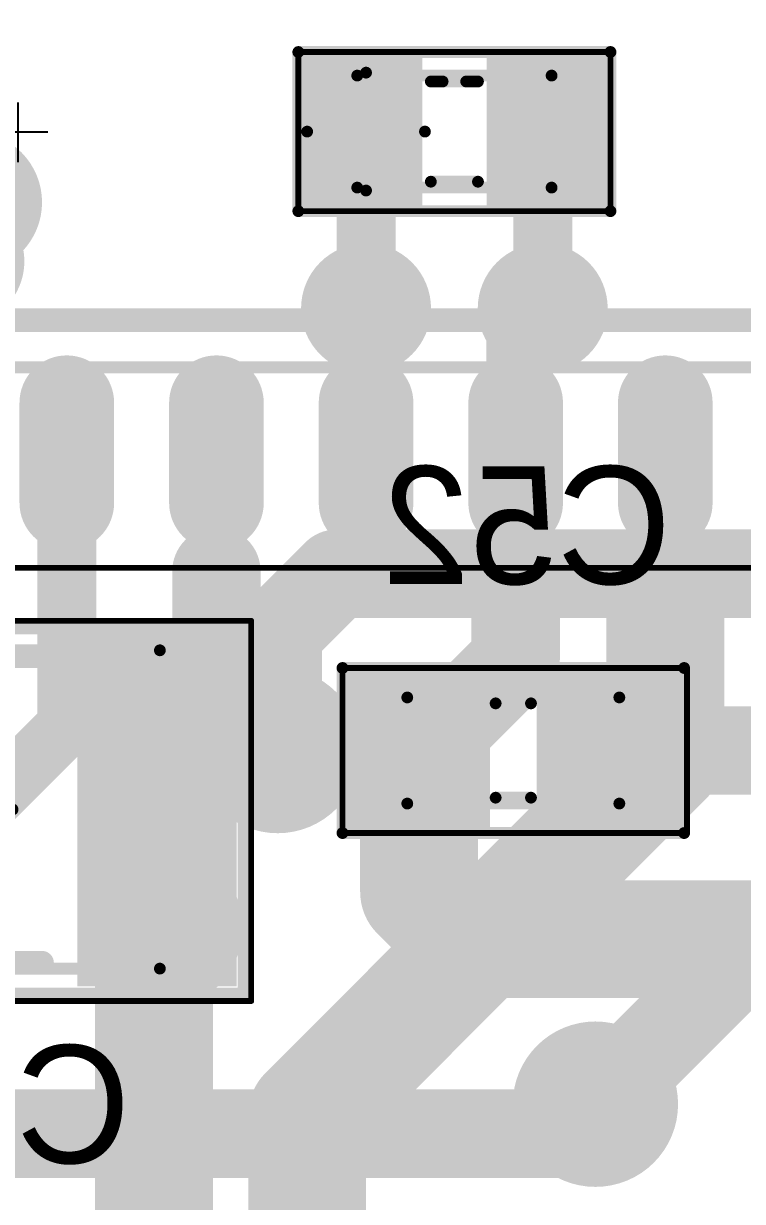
# Model space of a CAD drawing. Header units: millimetres. Extents: x 25 to 183, y 185 to 406.
# Drawn here: x 141.49 to 147.59, y 252.83 to 262.82 of the extents above; entities that cross this region are included whole.
import ezdxf

# ---------------------------------------------------------------- set-up
doc = ezdxf.new("R2010")
doc.units = ezdxf.units.MM
for name, color, linetype in [('BottomLayer', 5, 'Continuous'), ('BottomOverlay', 54, 'Continuous'), ('BottomPaste', 16, 'Continuous'), ('BottomSolder', 6, 'Continuous'), ('Mechanical13', 56, 'Continuous'), ('Mechanical15', 56, 'Continuous'), ('MultiLayer', 9, 'Continuous'), ('TopLayer', 1, 'Continuous'), ('TopOverlay', 2, 'Continuous'), ('TopPaste', 8, 'Continuous'), ('TopSolder', 216, 'Continuous'), ('ViaHoleLayer', 16, 'Continuous')]:
    doc.layers.add(name, color=color, linetype=linetype)

# ---------------------------------------------------------------- blocks, each defined once
blk = doc.blocks.new('SMD_C_0603_B_1899')
at = {"layer": 'BottomLayer'}
for points in [[(-1.29999994, 0.5499989), (-1.29999994, -0.5499989), (-0.30000194, 0.5499989), (-0.30000194, -0.5499989)], [(0.2999994, 0.5499989), (0.2999994, -0.5499989), (1.2999974, 0.5499989), (1.2999974, -0.5499989)]]:
    blk.add_solid(points, dxfattribs=at)
at = {"layer": 'BottomOverlay', "const_width": 0.0999998}
for points in [[(1.44999964, 0.7000011399999999), (-1.44999964, 0.7000011399999999)], [(-1.44999964, 0.7000011399999999), (-1.44999964, -0.7000011399999999)], [(1.44999964, 0.7000011399999999), (1.44999964, -0.7000011399999999)], [(0.1499997, 0.40000174), (-0.1499997, 0.40000174)], [(0.1499997, -0.3999992), (-0.1499997, -0.3999992)], [(1.44999964, -0.7000011399999999), (-1.44999964, -0.7000011399999999)]]:
    blk.add_lwpolyline(points, dxfattribs=at)
at = {"layer": 'BottomOverlay', "const_width": 0.0499999}
for points in [[(-1.47499832, 0.7000011399999999, 1), (-1.42500096, 0.7000011399999999, 1)], [(-1.47499832, 0.7000011399999999, 1), (-1.42500096, 0.7000011399999999, 1)], [(1.42500096, 0.7000011399999999, 1), (1.47499832, 0.7000011399999999, 1)], [(1.42500096, 0.7000011399999999, 1), (1.47499832, 0.7000011399999999, 1)], [(-0.17499838, 0.40000174, 1), (-0.12500102, 0.40000174, 1)], [(0.12500102, 0.40000174, 1), (0.17499838, 0.40000174, 1)], [(-0.17499838, -0.3999992, 1), (-0.12500102, -0.3999992, 1)], [(0.12500102, -0.3999992, 1), (0.17499838, -0.3999992, 1)], [(-1.47499832, -0.7000011399999999, 1), (-1.42500096, -0.7000011399999999, 1)], [(-1.47499832, -0.7000011399999999, 1), (-1.42500096, -0.7000011399999999, 1)], [(1.42500096, -0.7000011399999999, 1), (1.47499832, -0.7000011399999999, 1)], [(1.42500096, -0.7000011399999999, 1), (1.47499832, -0.7000011399999999, 1)]]:
    blk.add_lwpolyline(points, format="xyb", close=True, dxfattribs=at)
at = {"layer": 'BottomPaste'}
for points in [[(-1.29999994, 0.5499989), (-1.29999994, -0.5499989), (-0.30000194, 0.5499989), (-0.30000194, -0.5499989)], [(0.2999994, 0.5499989), (0.2999994, -0.5499989), (1.2999974, 0.5499989), (1.2999974, -0.5499989)]]:
    blk.add_solid(points, dxfattribs=at)
at = {"layer": 'BottomSolder'}
for points in [[(-1.40159994, 0.6515989), (-1.40159994, -0.6515989), (-0.19840194, 0.6515989), (-0.19840194, -0.6515989)], [(0.1983994, 0.6515989), (0.1983994, -0.6515989), (1.4015974, 0.6515989), (1.4015974, -0.6515989)]]:
    blk.add_solid(points, dxfattribs=at)
at = {"layer": 'Mechanical13', "const_width": 0.0999998}
for points in [[(0.8999982, 0.45000164), (-0.90000074, 0.45000164)], [(-0.90000074, 0.45000164), (-0.90000074, -0.4499991)], [(0.8999982, 0.45000164), (0.8999982, -0.4499991)], [(0.8999982, -0.4499991), (-0.90000074, -0.4499991)]]:
    blk.add_lwpolyline(points, dxfattribs=at)
at = {"layer": 'Mechanical13', "const_width": 0.0499999}
for points in [[(-0.9249994199999999, 0.45000164, 1), (-0.8750020599999999, 0.45000164, 1)], [(-0.9249994199999999, 0.45000164, 1), (-0.8750020599999999, 0.45000164, 1)], [(0.8749995199999999, 0.45000164, 1), (0.9249968799999999, 0.45000164, 1)], [(0.8749995199999999, 0.45000164, 1), (0.9249968799999999, 0.45000164, 1)], [(-0.9249994199999999, -0.4499991, 1), (-0.8750020599999999, -0.4499991, 1)], [(-0.9249994199999999, -0.4499991, 1), (-0.8750020599999999, -0.4499991, 1)], [(0.8749995199999999, -0.4499991, 1), (0.9249968799999999, -0.4499991, 1)], [(0.8749995199999999, -0.4499991, 1), (0.9249968799999999, -0.4499991, 1)]]:
    blk.add_lwpolyline(points, format="xyb", close=True, dxfattribs=at)
at = {"layer": 'Mechanical15', "const_width": 0.0499999}
for points in [[(1.44999964, 0.7000011399999999), (-1.47500086, 0.7000011399999999)], [(-1.47500086, 0.7000011399999999), (-1.47500086, -0.7000011399999999)], [(1.44999964, 0.7000011399999999), (1.44999964, -0.7000011399999999)], [(1.44999964, -0.7000011399999999), (-1.47500086, -0.7000011399999999)]]:
    blk.add_lwpolyline(points, dxfattribs=at)
at = {"layer": 'Mechanical15', "const_width": 0.02499868}
for points in [[(-1.4875002, 0.7000011399999999, 1), (-1.46250152, 0.7000011399999999, 1)], [(-1.4875002, 0.7000011399999999, 1), (-1.46250152, 0.7000011399999999, 1)], [(1.4375003, 0.7000011399999999, 1), (1.46249898, 0.7000011399999999, 1)], [(1.4375003, 0.7000011399999999, 1), (1.46249898, 0.7000011399999999, 1)], [(-1.4875002, -0.7000011399999999, 1), (-1.46250152, -0.7000011399999999, 1)], [(-1.4875002, -0.7000011399999999, 1), (-1.46250152, -0.7000011399999999, 1)], [(1.4375003, -0.7000011399999999, 1), (1.46249898, -0.7000011399999999, 1)], [(1.4375003, -0.7000011399999999, 1), (1.46249898, -0.7000011399999999, 1)]]:
    blk.add_lwpolyline(points, format="xyb", close=True, dxfattribs=at)
blk = doc.blocks.new('SMD_C_1210_B_1906')
at = {"layer": 'BottomLayer'}
for points in [[(-2.30000048, 1.39999974), (-2.30000048, -1.39999974), (-1.15000024, 1.39999974), (-1.15000024, -1.39999974)], [(1.15000024, 1.39999974), (1.15000024, -1.39999974), (2.30000048, 1.39999974), (2.30000048, -1.39999974)]]:
    blk.add_solid(points, dxfattribs=at)
at = {"layer": 'BottomOverlay'}
for points, const_width in [([(-2.47499886, -1.57499812), (-2.47499886, 1.54999944)], 0.127), ([(-2.47499886, 1.54999944), (2.47499886, 1.54999944)], 0.127), ([(2.47499886, -1.57499812), (2.47499886, 1.54999944)], 0.127), ([(-0.75000104, 1.29999994), (0.7499985, 1.29999994)], 0.1999996), ([(-0.75000104, -1.29999994), (0.7499985, -1.29999994)], 0.1999996), ([(-2.47499886, -1.57499812), (2.47499886, -1.57499812)], 0.127)]:
    blk.add_lwpolyline(points, dxfattribs=dict(at, const_width=const_width))
for points, const_width in [([(-2.50674886, 1.54999944, 1), (-2.44324886, 1.54999944, 1)], 0.0635), ([(-2.50674886, 1.54999944, 1), (-2.44324886, 1.54999944, 1)], 0.0635), ([(2.44324886, 1.54999944, 1), (2.50674886, 1.54999944, 1)], 0.0635), ([(2.44324886, 1.54999944, 1), (2.50674886, 1.54999944, 1)], 0.0635), ([(-0.80000094, 1.29999994, 1), (-0.7000011399999999, 1.29999994, 1)], 0.0999998), ([(0.6999985999999999, 1.29999994, 1), (0.7999984, 1.29999994, 1)], 0.0999998), ([(-0.80000094, -1.29999994, 1), (-0.7000011399999999, -1.29999994, 1)], 0.0999998), ([(0.6999985999999999, -1.29999994, 1), (0.7999984, -1.29999994, 1)], 0.0999998), ([(-2.50674886, -1.57499812, 1), (-2.44324886, -1.57499812, 1)], 0.0635), ([(-2.50674886, -1.57499812, 1), (-2.44324886, -1.57499812, 1)], 0.0635), ([(2.44324886, -1.57499812, 1), (2.50674886, -1.57499812, 1)], 0.0635), ([(2.44324886, -1.57499812, 1), (2.50674886, -1.57499812, 1)], 0.0635)]:
    blk.add_lwpolyline(points, format="xyb", close=True, dxfattribs=dict(at, const_width=const_width))
at = {"layer": 'BottomPaste'}
for points in [[(-2.30000048, 1.39999974), (-2.30000048, -1.39999974), (-1.15000024, 1.39999974), (-1.15000024, -1.39999974)], [(1.15000024, 1.39999974), (1.15000024, -1.39999974), (2.30000048, 1.39999974), (2.30000048, -1.39999974)]]:
    blk.add_solid(points, dxfattribs=at)
at = {"layer": 'BottomSolder'}
for points in [[(-2.40160048, 1.50159974), (-2.40160048, -1.50159974), (-1.04840024, 1.50159974), (-1.04840024, -1.50159974)], [(1.04840024, 1.50159974), (1.04840024, -1.50159974), (2.40160048, 1.50159974), (2.40160048, -1.50159974)]]:
    blk.add_solid(points, dxfattribs=at)
at = {"layer": 'Mechanical13', "const_width": 0.0999998}
for points in [[(-1.75000158, -1.34999984), (-1.75000158, 1.34999984)], [(-1.75000158, 1.34999984), (1.74999904, 1.34999984)], [(1.74999904, -1.34999984), (1.74999904, 1.34999984)], [(-1.75000158, -1.34999984), (1.74999904, -1.34999984)]]:
    blk.add_lwpolyline(points, dxfattribs=at)
at = {"layer": 'Mechanical13', "const_width": 0.0499999}
for points in [[(-1.77500026, 1.34999984, 1), (-1.7250029, 1.34999984, 1)], [(-1.77500026, 1.34999984, 1), (-1.7250029, 1.34999984, 1)], [(1.72500036, 1.34999984, 1), (1.77499772, 1.34999984, 1)], [(1.72500036, 1.34999984, 1), (1.77499772, 1.34999984, 1)], [(-1.77500026, -1.34999984, 1), (-1.7250029, -1.34999984, 1)], [(-1.77500026, -1.34999984, 1), (-1.7250029, -1.34999984, 1)], [(1.72500036, -1.34999984, 1), (1.77499772, -1.34999984, 1)], [(1.72500036, -1.34999984, 1), (1.77499772, -1.34999984, 1)]]:
    blk.add_lwpolyline(points, format="xyb", close=True, dxfattribs=at)
at = {"layer": 'Mechanical15'}
for points, const_width in [([(-2.52499876, -1.62500056), (-2.52499876, 1.59999934)], 0.0499999), ([(-2.52499876, 1.59999934), (2.52499876, 1.59999934)], 0.0499999), ([(2.52499876, -1.62500056), (2.52499876, 1.59999934)], 0.0499999), ([(0, -0.499999), (0, 0.499999)], 0.0999998), ([(-0.50000154, 0), (0.499999, 0)], 0.0999998), ([(-2.52499876, -1.62500056), (2.52499876, -1.62500056)], 0.0499999)]:
    blk.add_lwpolyline(points, dxfattribs=dict(at, const_width=const_width))
for points, const_width in [([(-2.5374981, 1.59999934, 1), (-2.51249942, 1.59999934, 1)], 0.02499868), ([(-2.5374981, 1.59999934, 1), (-2.51249942, 1.59999934, 1)], 0.02499868), ([(2.51249942, 1.59999934, 1), (2.5374981, 1.59999934, 1)], 0.02499868), ([(2.51249942, 1.59999934, 1), (2.5374981, 1.59999934, 1)], 0.02499868), ([(-0.02499868, 0.499999, 1), (0.02499868, 0.499999, 1)], 0.0499999), ([(-0.52500022, 0, 1), (-0.47500286, 0, 1)], 0.0499999), ([(0.47500032, 0, 1), (0.52499768, 0, 1)], 0.0499999), ([(-0.02499868, -0.499999, 1), (0.02499868, -0.499999, 1)], 0.0499999), ([(-2.5374981, -1.62500056, 1), (-2.51249942, -1.62500056, 1)], 0.02499868), ([(-2.5374981, -1.62500056, 1), (-2.51249942, -1.62500056, 1)], 0.02499868), ([(2.51249942, -1.62500056, 1), (2.5374981, -1.62500056, 1)], 0.02499868), ([(2.51249942, -1.62500056, 1), (2.5374981, -1.62500056, 1)], 0.02499868)]:
    blk.add_lwpolyline(points, format="xyb", close=True, dxfattribs=dict(at, const_width=const_width))
blk = doc.blocks.new('SOIC_14_127P600X175__1912')
at = {"layer": 'Mechanical13', "const_width": 0.0999998}
for points in [[(-2.00000108, 4.34999892), (1.99999854, 4.34999892)], [(-2.00000108, 4.34999892), (-2.00000108, -4.34999892)], [(1.99999854, 4.34999892), (1.99999854, -4.34999892)], [(-2.00000108, -4.34999892), (1.99999854, -4.34999892)]]:
    blk.add_lwpolyline(points, dxfattribs=at)
at = {"layer": 'Mechanical13'}
for points, const_width in [([(-2.02499976, 4.34999892, 1), (-1.9750024, 4.34999892, 1)], 0.0499999), ([(-2.02499976, 4.34999892, 1), (-1.9750024, 4.34999892, 1)], 0.0499999), ([(1.97499986, 4.34999892, 1), (2.02499722, 4.34999892, 1)], 0.0499999), ([(1.97499986, 4.34999892, 1), (2.02499722, 4.34999892, 1)], 0.0499999), ([(-0.6000013399999999, 3.45000072, 1), (-1.59999934, 3.45000072, 1)], 0.0999998), ([(-1.62499802, 3.45000072, 1), (-1.57500066, 3.45000072, 1)], 0.0499999), ([(-0.62500002, 3.45000072, 1), (-0.57500266, 3.45000072, 1)], 0.0499999), ([(-2.02499976, -4.34999892, 1), (-1.9750024, -4.34999892, 1)], 0.0499999), ([(-2.02499976, -4.34999892, 1), (-1.9750024, -4.34999892, 1)], 0.0499999), ([(1.97499986, -4.34999892, 1), (2.02499722, -4.34999892, 1)], 0.0499999), ([(1.97499986, -4.34999892, 1), (2.02499722, -4.34999892, 1)], 0.0499999)]:
    blk.add_lwpolyline(points, format="xyb", close=True, dxfattribs=dict(at, const_width=const_width))
at = {"layer": 'Mechanical15'}
for points, const_width in [([(-3.70000022, 4.65000086), (3.70000022, 4.65000086)], 0.0499999), ([(-3.70000022, 4.65000086), (-3.70000022, -4.65000086)], 0.0499999), ([(3.70000022, 4.65000086), (3.70000022, -4.65000086)], 0.0499999), ([(0, 0.499999), (0, -0.499999)], 0.0999998), ([(-0.50000154, 0), (0.499999, 0)], 0.0999998), ([(-3.70000022, -4.65000086), (3.70000022, -4.65000086)], 0.0499999)]:
    blk.add_lwpolyline(points, dxfattribs=dict(at, const_width=const_width))
for points, const_width in [([(-3.71249956, 4.65000086, 1), (-3.68750088, 4.65000086, 1)], 0.02499868), ([(-3.71249956, 4.65000086, 1), (-3.68750088, 4.65000086, 1)], 0.02499868), ([(3.68750088, 4.65000086, 1), (3.71249956, 4.65000086, 1)], 0.02499868), ([(3.68750088, 4.65000086, 1), (3.71249956, 4.65000086, 1)], 0.02499868), ([(-0.02499868, 0.499999, 1), (0.02499868, 0.499999, 1)], 0.0499999), ([(-0.52500022, 0, 1), (-0.47500286, 0, 1)], 0.0499999), ([(0.47500032, 0, 1), (0.52499768, 0, 1)], 0.0499999), ([(-0.02499868, -0.499999, 1), (0.02499868, -0.499999, 1)], 0.0499999), ([(-3.71249956, -4.65000086, 1), (-3.68750088, -4.65000086, 1)], 0.02499868), ([(-3.71249956, -4.65000086, 1), (-3.68750088, -4.65000086, 1)], 0.02499868), ([(3.68750088, -4.65000086, 1), (3.71249956, -4.65000086, 1)], 0.02499868), ([(3.68750088, -4.65000086, 1), (3.71249956, -4.65000086, 1)], 0.02499868)]:
    blk.add_lwpolyline(points, format="xyb", close=True, dxfattribs=dict(at, const_width=const_width))
at = {"layer": 'TopLayer', "const_width": 0.5999987999999999}
for points in [[(2.29999794, 3.81), (3.14999878, 3.81)], [(-3.15000132, 2.54), (-2.30000048, 2.54)], [(2.29999794, 2.54), (3.14999878, 2.54)], [(-3.15000132, 1.27), (-2.30000048, 1.27)], [(2.29999794, 1.27), (3.14999878, 1.27)], [(-3.15000132, 0), (-2.30000048, 0)], [(2.29999794, 0), (3.14999878, 0)], [(-3.15000132, -1.27), (-2.30000048, -1.27)], [(2.29999794, -1.27), (3.14999878, -1.27)], [(-3.15000132, -2.54), (-2.30000048, -2.54)], [(2.29999794, -2.54), (3.14999878, -2.54)], [(-3.15000132, -3.81), (-2.30000048, -3.81)], [(2.29999794, -3.81), (3.14999878, -3.81)]]:
    blk.add_lwpolyline(points, dxfattribs=at)
at = {"layer": 'TopLayer', "const_width": 0.2999994}
for points in [[(2.14999824, 3.81, 1), (2.44999764, 3.81, 1)], [(2.99999908, 3.81, 1), (3.29999848, 3.81, 1)], [(-3.30000102, 2.54, 1), (-3.00000162, 2.54, 1)], [(-2.45000018, 2.54, 1), (-2.15000078, 2.54, 1)], [(2.14999824, 2.54, 1), (2.44999764, 2.54, 1)], [(2.99999908, 2.54, 1), (3.29999848, 2.54, 1)], [(-3.30000102, 1.27, 1), (-3.00000162, 1.27, 1)], [(-2.45000018, 1.27, 1), (-2.15000078, 1.27, 1)], [(2.14999824, 1.27, 1), (2.44999764, 1.27, 1)], [(2.99999908, 1.27, 1), (3.29999848, 1.27, 1)], [(-3.30000102, 0, 1), (-3.00000162, 0, 1)], [(-2.45000018, 0, 1), (-2.15000078, 0, 1)], [(2.14999824, 0, 1), (2.44999764, 0, 1)], [(2.99999908, 0, 1), (3.29999848, 0, 1)], [(-3.30000102, -1.27, 1), (-3.00000162, -1.27, 1)], [(-2.45000018, -1.27, 1), (-2.15000078, -1.27, 1)], [(2.14999824, -1.27, 1), (2.44999764, -1.27, 1)], [(2.99999908, -1.27, 1), (3.29999848, -1.27, 1)], [(-3.30000102, -2.54, 1), (-3.00000162, -2.54, 1)], [(-2.45000018, -2.54, 1), (-2.15000078, -2.54, 1)], [(2.14999824, -2.54, 1), (2.44999764, -2.54, 1)], [(2.99999908, -2.54, 1), (3.29999848, -2.54, 1)], [(-3.30000102, -3.81, 1), (-3.00000162, -3.81, 1)], [(-2.45000018, -3.81, 1), (-2.15000078, -3.81, 1)], [(2.14999824, -3.81, 1), (2.44999764, -3.81, 1)], [(2.99999908, -3.81, 1), (3.29999848, -3.81, 1)]]:
    blk.add_lwpolyline(points, format="xyb", close=True, dxfattribs=at)
at = {"layer": 'TopLayer'}
blk.add_solid([(-2.00000108, 3.5100006), (-2.00000108, 4.1099994), (-3.45000072, 3.5100006), (-3.45000072, 4.1099994)], dxfattribs=at)
at = {"layer": 'TopOverlay'}
for points, const_width in [([(-2.59999988, 4.660000839999999, 1), (-2.85000192, 4.660000839999999, 1)], 0.2499995), ([(-2.91250116, 4.660000839999999, 1), (-2.78750268, 4.660000839999999, 1)], 0.12499848), ([(-2.66249912, 4.660000839999999, 1), (-2.53750064, 4.660000839999999, 1)], 0.12499848), ([(-1.65000178, 4.34999892, 1), (-1.55000198, 4.34999892, 1)], 0.0999998), ([(-1.65000178, 4.34999892, 1), (-1.55000198, 4.34999892, 1)], 0.0999998), ([(1.54999944, 4.34999892, 1), (1.64999924, 4.34999892, 1)], 0.0999998), ([(1.54999944, 4.34999892, 1), (1.64999924, 4.34999892, 1)], 0.0999998), ([(-0.30000194, 3.35000092, 1), (-0.90000074, 3.35000092, 1)], 0.5999987999999999), ([(-1.05000044, 3.35000092, 1), (-0.75000104, 3.35000092, 1)], 0.2999994), ([(-0.45000164, 3.35000092, 1), (-0.15000224, 3.35000092, 1)], 0.2999994), ([(-1.65000178, -4.34999892, 1), (-1.55000198, -4.34999892, 1)], 0.0999998), ([(-1.65000178, -4.34999892, 1), (-1.55000198, -4.34999892, 1)], 0.0999998), ([(1.54999944, -4.34999892, 1), (1.64999924, -4.34999892, 1)], 0.0999998), ([(1.54999944, -4.34999892, 1), (1.64999924, -4.34999892, 1)], 0.0999998)]:
    blk.add_lwpolyline(points, format="xyb", close=True, dxfattribs=dict(at, const_width=const_width))
at = {"layer": 'TopOverlay', "const_width": 0.1999996}
for points in [[(-1.60000188, 4.34999892), (1.59999934, 4.34999892)], [(-1.60000188, 4.34999892), (-1.60000188, -4.34999892)], [(1.59999934, 4.34999892), (1.59999934, -4.34999892)], [(-1.60000188, -4.34999892), (1.59999934, -4.34999892)]]:
    blk.add_lwpolyline(points, dxfattribs=at)
at = {"layer": 'TopPaste', "const_width": 0.5999987999999999}
for points in [[(2.29999794, 3.81), (3.14999878, 3.81)], [(-3.15000132, 2.54), (-2.30000048, 2.54)], [(2.29999794, 2.54), (3.14999878, 2.54)], [(-3.15000132, 1.27), (-2.30000048, 1.27)], [(2.29999794, 1.27), (3.14999878, 1.27)], [(-3.15000132, 0), (-2.30000048, 0)], [(2.29999794, 0), (3.14999878, 0)], [(-3.15000132, -1.27), (-2.30000048, -1.27)], [(2.29999794, -1.27), (3.14999878, -1.27)], [(-3.15000132, -2.54), (-2.30000048, -2.54)], [(2.29999794, -2.54), (3.14999878, -2.54)], [(-3.15000132, -3.81), (-2.30000048, -3.81)], [(2.29999794, -3.81), (3.14999878, -3.81)]]:
    blk.add_lwpolyline(points, dxfattribs=at)
at = {"layer": 'TopPaste', "const_width": 0.2999994}
for points in [[(2.14999824, 3.81, 1), (2.44999764, 3.81, 1)], [(2.99999908, 3.81, 1), (3.29999848, 3.81, 1)], [(-3.30000102, 2.54, 1), (-3.00000162, 2.54, 1)], [(-2.45000018, 2.54, 1), (-2.15000078, 2.54, 1)], [(2.14999824, 2.54, 1), (2.44999764, 2.54, 1)], [(2.99999908, 2.54, 1), (3.29999848, 2.54, 1)], [(-3.30000102, 1.27, 1), (-3.00000162, 1.27, 1)], [(-2.45000018, 1.27, 1), (-2.15000078, 1.27, 1)], [(2.14999824, 1.27, 1), (2.44999764, 1.27, 1)], [(2.99999908, 1.27, 1), (3.29999848, 1.27, 1)], [(-3.30000102, 0, 1), (-3.00000162, 0, 1)], [(-2.45000018, 0, 1), (-2.15000078, 0, 1)], [(2.14999824, 0, 1), (2.44999764, 0, 1)], [(2.99999908, 0, 1), (3.29999848, 0, 1)], [(-3.30000102, -1.27, 1), (-3.00000162, -1.27, 1)], [(-2.45000018, -1.27, 1), (-2.15000078, -1.27, 1)], [(2.14999824, -1.27, 1), (2.44999764, -1.27, 1)], [(2.99999908, -1.27, 1), (3.29999848, -1.27, 1)], [(-3.30000102, -2.54, 1), (-3.00000162, -2.54, 1)], [(-2.45000018, -2.54, 1), (-2.15000078, -2.54, 1)], [(2.14999824, -2.54, 1), (2.44999764, -2.54, 1)], [(2.99999908, -2.54, 1), (3.29999848, -2.54, 1)], [(-3.30000102, -3.81, 1), (-3.00000162, -3.81, 1)], [(-2.45000018, -3.81, 1), (-2.15000078, -3.81, 1)], [(2.14999824, -3.81, 1), (2.44999764, -3.81, 1)], [(2.99999908, -3.81, 1), (3.29999848, -3.81, 1)]]:
    blk.add_lwpolyline(points, format="xyb", close=True, dxfattribs=at)
at = {"layer": 'TopPaste'}
blk.add_solid([(-2.00000108, 3.5100006), (-2.00000108, 4.1099994), (-3.45000072, 3.5100006), (-3.45000072, 4.1099994)], dxfattribs=at)
at = {"layer": 'TopSolder', "const_width": 0.8031988}
for points in [[(2.29999794, 3.81), (3.14999878, 3.81)], [(-3.15000132, 2.54), (-2.30000048, 2.54)], [(2.29999794, 2.54), (3.14999878, 2.54)], [(-3.15000132, 1.27), (-2.30000048, 1.27)], [(2.29999794, 1.27), (3.14999878, 1.27)], [(-3.15000132, 0), (-2.30000048, 0)], [(2.29999794, 0), (3.14999878, 0)], [(-3.15000132, -1.27), (-2.30000048, -1.27)], [(2.29999794, -1.27), (3.14999878, -1.27)], [(-3.15000132, -2.54), (-2.30000048, -2.54)], [(2.29999794, -2.54), (3.14999878, -2.54)], [(-3.15000132, -3.81), (-2.30000048, -3.81)], [(2.29999794, -3.81), (3.14999878, -3.81)]]:
    blk.add_lwpolyline(points, dxfattribs=at)
at = {"layer": 'TopSolder', "const_width": 0.4015994}
for points in [[(2.09919824, 3.81, 1), (2.50079764, 3.81, 1)], [(2.94919908, 3.81, 1), (3.35079848, 3.81, 1)], [(-3.35080102, 2.54, 1), (-2.94920162, 2.54, 1)], [(-2.50080018, 2.54, 1), (-2.09920078, 2.54, 1)], [(2.09919824, 2.54, 1), (2.50079764, 2.54, 1)], [(2.94919908, 2.54, 1), (3.35079848, 2.54, 1)], [(-3.35080102, 1.27, 1), (-2.94920162, 1.27, 1)], [(-2.50080018, 1.27, 1), (-2.09920078, 1.27, 1)], [(2.09919824, 1.27, 1), (2.50079764, 1.27, 1)], [(2.94919908, 1.27, 1), (3.35079848, 1.27, 1)], [(-3.35080102, 0, 1), (-2.94920162, 0, 1)], [(-2.50080018, 0, 1), (-2.09920078, 0, 1)], [(2.09919824, 0, 1), (2.50079764, 0, 1)], [(2.94919908, 0, 1), (3.35079848, 0, 1)], [(-3.35080102, -1.27, 1), (-2.94920162, -1.27, 1)], [(-2.50080018, -1.27, 1), (-2.09920078, -1.27, 1)], [(2.09919824, -1.27, 1), (2.50079764, -1.27, 1)], [(2.94919908, -1.27, 1), (3.35079848, -1.27, 1)], [(-3.35080102, -2.54, 1), (-2.94920162, -2.54, 1)], [(-2.50080018, -2.54, 1), (-2.09920078, -2.54, 1)], [(2.09919824, -2.54, 1), (2.50079764, -2.54, 1)], [(2.94919908, -2.54, 1), (3.35079848, -2.54, 1)], [(-3.35080102, -3.81, 1), (-2.94920162, -3.81, 1)], [(-2.50080018, -3.81, 1), (-2.09920078, -3.81, 1)], [(2.09919824, -3.81, 1), (2.50079764, -3.81, 1)], [(2.94919908, -3.81, 1), (3.35079848, -3.81, 1)]]:
    blk.add_lwpolyline(points, format="xyb", close=True, dxfattribs=at)
at = {"layer": 'TopSolder'}
blk.add_solid([(-1.89840108, 3.4084006), (-1.89840108, 4.2115994), (-3.55160072, 3.4084006), (-3.55160072, 4.2115994)], dxfattribs=at)
blk = doc.blocks.new('SMD_R_0603_B_1931')
at = {"layer": 'BottomLayer'}
for points in [[(-1.17499892, 0.52500022), (-1.17499892, -0.52500022), (-0.37500052, 0.52500022), (-0.37500052, -0.52500022)], [(0.37500052, 0.52500022), (0.37500052, -0.52500022), (1.17499892, 0.52500022), (1.17499892, -0.52500022)]]:
    blk.add_solid(points, dxfattribs=at)
at = {"layer": 'BottomOverlay', "const_width": 0.0999998}
for points in [[(-1.32500116, 0.67499992), (-1.32500116, -0.67499992)], [(1.32500116, 0.67499992), (-1.32500116, 0.67499992)], [(1.32500116, 0.67499992), (1.32500116, -0.67499992)], [(0.1999996, 0.42500042), (-0.1999996, 0.42500042)], [(-0.0999998, -0.42500042), (-0.1999996, -0.42500042)], [(0.0999998, -0.42500042), (-0.0999998, -0.42500042)], [(0.1999996, -0.42500042), (0.0999998, -0.42500042)], [(1.32500116, -0.67499992), (-1.32500116, -0.67499992)]]:
    blk.add_lwpolyline(points, dxfattribs=at)
at = {"layer": 'BottomOverlay', "const_width": 0.0499999}
for points in [[(-1.34999984, 0.67499992, 1), (-1.30000248, 0.67499992, 1)], [(-1.34999984, 0.67499992, 1), (-1.30000248, 0.67499992, 1)], [(1.30000248, 0.67499992, 1), (1.34999984, 0.67499992, 1)], [(1.30000248, 0.67499992, 1), (1.34999984, 0.67499992, 1)], [(-0.22499828, 0.42500042, 1), (-0.17500092, 0.42500042, 1)], [(0.17500092, 0.42500042, 1), (0.22499828, 0.42500042, 1)], [(-0.22499828, -0.42500042, 1), (-0.17500092, -0.42500042, 1)], [(-0.12499848, -0.42500042, 1), (-0.07500111999999999, -0.42500042, 1)], [(-0.12499848, -0.42500042, 1), (-0.07500111999999999, -0.42500042, 1)], [(0.07500111999999999, -0.42500042, 1), (0.12499848, -0.42500042, 1)], [(0.07500111999999999, -0.42500042, 1), (0.12499848, -0.42500042, 1)], [(0.17500092, -0.42500042, 1), (0.22499828, -0.42500042, 1)], [(-1.34999984, -0.67499992, 1), (-1.30000248, -0.67499992, 1)], [(-1.34999984, -0.67499992, 1), (-1.30000248, -0.67499992, 1)], [(1.30000248, -0.67499992, 1), (1.34999984, -0.67499992, 1)], [(1.30000248, -0.67499992, 1), (1.34999984, -0.67499992, 1)]]:
    blk.add_lwpolyline(points, format="xyb", close=True, dxfattribs=at)
at = {"layer": 'BottomPaste'}
for points in [[(-1.17499892, 0.52500022), (-1.17499892, -0.52500022), (-0.37500052, 0.52500022), (-0.37500052, -0.52500022)], [(0.37500052, 0.52500022), (0.37500052, -0.52500022), (1.17499892, 0.52500022), (1.17499892, -0.52500022)]]:
    blk.add_solid(points, dxfattribs=at)
at = {"layer": 'BottomSolder'}
for points in [[(-1.27659892, 0.6266002199999999), (-1.27659892, -0.6266002199999999), (-0.27340052, 0.6266002199999999), (-0.27340052, -0.6266002199999999)], [(0.27340052, 0.6266002199999999), (0.27340052, -0.6266002199999999), (1.27659892, 0.6266002199999999), (1.27659892, -0.6266002199999999)]]:
    blk.add_solid(points, dxfattribs=at)
at = {"layer": 'Mechanical13', "const_width": 0.0999998}
for points in [[(0.8249996199999999, 0.47500032), (-0.8249996199999999, 0.47500032)], [(-0.8249996199999999, 0.47500032), (-0.8249996199999999, -0.47500032)], [(0.8249996199999999, 0.47500032), (0.8249996199999999, -0.47500032)], [(0.8249996199999999, -0.47500032), (-0.8249996199999999, -0.47500032)]]:
    blk.add_lwpolyline(points, dxfattribs=at)
at = {"layer": 'Mechanical13', "const_width": 0.0499999}
for points in [[(-0.8499983, 0.47500032, 1), (-0.80000094, 0.47500032, 1)], [(-0.8499983, 0.47500032, 1), (-0.80000094, 0.47500032, 1)], [(0.80000094, 0.47500032, 1), (0.8499983, 0.47500032, 1)], [(0.80000094, 0.47500032, 1), (0.8499983, 0.47500032, 1)], [(-0.8499983, -0.47500032, 1), (-0.80000094, -0.47500032, 1)], [(-0.8499983, -0.47500032, 1), (-0.80000094, -0.47500032, 1)], [(0.80000094, -0.47500032, 1), (0.8499983, -0.47500032, 1)], [(0.80000094, -0.47500032, 1), (0.8499983, -0.47500032, 1)]]:
    blk.add_lwpolyline(points, format="xyb", close=True, dxfattribs=at)
at = {"layer": 'Mechanical15', "const_width": 0.0499999}
for points in [[(1.32500116, 0.67499992), (-1.32500116, 0.67499992)], [(-1.32500116, 0.67499992), (-1.32500116, -0.67499992)], [(1.32500116, 0.67499992), (1.32500116, -0.67499992)], [(1.32500116, -0.67499992), (-1.32500116, -0.67499992)]]:
    blk.add_lwpolyline(points, dxfattribs=at)
at = {"layer": 'Mechanical15', "const_width": 0.02499868}
for points in [[(-1.3375005, 0.67499992, 1), (-1.31250182, 0.67499992, 1)], [(-1.3375005, 0.67499992, 1), (-1.31250182, 0.67499992, 1)], [(1.31250182, 0.67499992, 1), (1.3375005, 0.67499992, 1)], [(1.31250182, 0.67499992, 1), (1.3375005, 0.67499992, 1)], [(-1.3375005, -0.67499992, 1), (-1.31250182, -0.67499992, 1)], [(-1.3375005, -0.67499992, 1), (-1.31250182, -0.67499992, 1)], [(1.31250182, -0.67499992, 1), (1.3375005, -0.67499992, 1)], [(1.31250182, -0.67499992, 1), (1.3375005, -0.67499992, 1)]]:
    blk.add_lwpolyline(points, format="xyb", close=True, dxfattribs=at)
blk = doc.blocks.new('DO_214AC_1940')
at = {"layer": 'Mechanical13'}
for points, const_width in [([(-2.6399998, 1.39499848), (2.6399998, 1.39499848)], 0.0999998), ([(-2.6399998, 1.39499848), (-2.6399998, -1.39500102)], 0.0999998), ([(2.6399998, 1.39499848), (2.6399998, -1.39500102)], 0.0999998), ([(1.64999924, 1.20000014), (1.64999924, -1.22499882)], 0.254), ([(1.64999924, 1.20000014), (2.17499946, 1.20000014)], 0.254), ([(2.17499946, 1.20000014), (2.17499946, -1.22499882)], 0.254), ([(1.64999924, -1.22499882), (2.17499946, -1.22499882)], 0.254), ([(-2.6399998, -1.39500102), (2.6399998, -1.39500102)], 0.0999998)]:
    blk.add_lwpolyline(points, dxfattribs=dict(at, const_width=const_width))
for points, const_width in [([(-2.66499848, 1.39499848, 1), (-2.61500112, 1.39499848, 1)], 0.0499999), ([(-2.66499848, 1.39499848, 1), (-2.61500112, 1.39499848, 1)], 0.0499999), ([(2.61500112, 1.39499848, 1), (2.66499848, 1.39499848, 1)], 0.0499999), ([(2.61500112, 1.39499848, 1), (2.66499848, 1.39499848, 1)], 0.0499999), ([(1.58649924, 1.20000014, 1), (1.71349924, 1.20000014, 1)], 0.127), ([(1.58649924, 1.20000014, 1), (1.71349924, 1.20000014, 1)], 0.127), ([(2.11149946, 1.20000014, 1), (2.23849946, 1.20000014, 1)], 0.127), ([(2.11149946, 1.20000014, 1), (2.23849946, 1.20000014, 1)], 0.127), ([(1.58649924, -1.22499882, 1), (1.71349924, -1.22499882, 1)], 0.127), ([(1.58649924, -1.22499882, 1), (1.71349924, -1.22499882, 1)], 0.127), ([(2.11149946, -1.22499882, 1), (2.23849946, -1.22499882, 1)], 0.127), ([(2.11149946, -1.22499882, 1), (2.23849946, -1.22499882, 1)], 0.127), ([(-2.66499848, -1.39500102, 1), (-2.61500112, -1.39500102, 1)], 0.0499999), ([(-2.66499848, -1.39500102, 1), (-2.61500112, -1.39500102, 1)], 0.0499999), ([(2.61500112, -1.39500102, 1), (2.66499848, -1.39500102, 1)], 0.0499999), ([(2.61500112, -1.39500102, 1), (2.66499848, -1.39500102, 1)], 0.0499999)]:
    blk.add_lwpolyline(points, format="xyb", close=True, dxfattribs=dict(at, const_width=const_width))
blk.add_solid([(-2.63997948, -1.39499594), (-1.92982088, -1.39499594), (-2.63997948, 1.39500102), (-1.92982088, 1.39500102)], dxfattribs=at)
at = {"layer": 'Mechanical15'}
for points, const_width in [([(-3.4249995, 1.64999924), (3.4249995, 1.64999924)], 0.0499999), ([(-3.4249995, 1.64999924), (-3.4249995, -1.64999924)], 0.0499999), ([(3.4249995, 1.64999924), (3.4249995, -1.64999924)], 0.0499999), ([(0, 0.499999), (0, -0.50000154)], 0.0999998), ([(-0.499999, 0), (0.499999, 0)], 0.0999998), ([(-3.4249995, -1.64999924), (3.4249995, -1.64999924)], 0.0499999)]:
    blk.add_lwpolyline(points, dxfattribs=dict(at, const_width=const_width))
for points, const_width in [([(-3.43749884, 1.64999924, 1), (-3.41250016, 1.64999924, 1)], 0.02499868), ([(-3.43749884, 1.64999924, 1), (-3.41250016, 1.64999924, 1)], 0.02499868), ([(3.41250016, 1.64999924, 1), (3.43749884, 1.64999924, 1)], 0.02499868), ([(3.41250016, 1.64999924, 1), (3.43749884, 1.64999924, 1)], 0.02499868), ([(-0.02499868, 0.499999, 1), (0.02499868, 0.499999, 1)], 0.0499999), ([(-0.52499768, 0, 1), (-0.47500032, 0, 1)], 0.0499999), ([(0.47500032, 0, 1), (0.52499768, 0, 1)], 0.0499999), ([(-0.02499868, -0.50000154, 1), (0.02499868, -0.50000154, 1)], 0.0499999), ([(-3.43749884, -1.64999924, 1), (-3.41250016, -1.64999924, 1)], 0.02499868), ([(-3.43749884, -1.64999924, 1), (-3.41250016, -1.64999924, 1)], 0.02499868), ([(3.41250016, -1.64999924, 1), (3.43749884, -1.64999924, 1)], 0.02499868), ([(3.41250016, -1.64999924, 1), (3.43749884, -1.64999924, 1)], 0.02499868)]:
    blk.add_lwpolyline(points, format="xyb", close=True, dxfattribs=dict(at, const_width=const_width))
at = {"layer": 'TopLayer'}
for points in [[(-1.29999994, -0.77499972), (-1.29999994, 0.77499972), (-3.30000102, -0.77499972), (-3.30000102, 0.77499972)], [(3.30000102, -0.77499972), (3.30000102, 0.77499972), (1.29999994, -0.77499972), (1.29999994, 0.77499972)]]:
    blk.add_solid(points, dxfattribs=at)
at = {"layer": 'TopOverlay'}
for p, q in [((-0.00587756, -4.04999952), (-0.00587756, -3.54216462)), ((-0.25979374, -3.7960808), (0.24804116, -3.7960808))]:
    blk.add_line(p, q, dxfattribs=at)
for points, const_width in [([(-2.64999978, 1.39999974), (-2.64999978, 1.17499892)], 0.1999996), ([(-2.64999978, 1.39999974), (2.64999978, 1.39999974)], 0.1999996), ([(2.64999978, 1.39999974), (2.64999978, 1.17499892)], 0.1999996), ([(3.674999, 1.25000004), (3.674999, -1.25000004)], 0.254), ([(-2.64999978, -1.17500146), (-2.64999978, -1.39999974)], 0.1999996), ([(2.64999978, -1.17500146), (2.64999978, -1.39999974)], 0.1999996), ([(-2.64999978, -1.39999974), (2.64999978, -1.39999974)], 0.1999996)]:
    blk.add_lwpolyline(points, dxfattribs=dict(at, const_width=const_width))
for points, const_width in [([(-2.69999968, 1.39999974, 1), (-2.59999988, 1.39999974, 1)], 0.0999998), ([(-2.69999968, 1.39999974, 1), (-2.59999988, 1.39999974, 1)], 0.0999998), ([(2.59999988, 1.39999974, 1), (2.69999968, 1.39999974, 1)], 0.0999998), ([(2.59999988, 1.39999974, 1), (2.69999968, 1.39999974, 1)], 0.0999998), ([(3.611499, 1.25000004, 1), (3.738499, 1.25000004, 1)], 0.127), ([(-2.69999968, 1.17499892, 1), (-2.59999988, 1.17499892, 1)], 0.0999998), ([(2.59999988, 1.17499892, 1), (2.69999968, 1.17499892, 1)], 0.0999998), ([(-2.69999968, -1.17500146, 1), (-2.59999988, -1.17500146, 1)], 0.0999998), ([(2.59999988, -1.17500146, 1), (2.69999968, -1.17500146, 1)], 0.0999998), ([(3.611499, -1.25000004, 1), (3.738499, -1.25000004, 1)], 0.127), ([(-2.69999968, -1.39999974, 1), (-2.59999988, -1.39999974, 1)], 0.0999998), ([(-2.69999968, -1.39999974, 1), (-2.59999988, -1.39999974, 1)], 0.0999998), ([(2.59999988, -1.39999974, 1), (2.69999968, -1.39999974, 1)], 0.0999998), ([(2.59999988, -1.39999974, 1), (2.69999968, -1.39999974, 1)], 0.0999998)]:
    blk.add_lwpolyline(points, format="xyb", close=True, dxfattribs=dict(at, const_width=const_width))
at = {"layer": 'TopPaste'}
for points in [[(-1.29999994, -0.77499972), (-1.29999994, 0.77499972), (-3.30000102, -0.77499972), (-3.30000102, 0.77499972)], [(3.30000102, -0.77499972), (3.30000102, 0.77499972), (1.29999994, -0.77499972), (1.29999994, 0.77499972)]]:
    blk.add_solid(points, dxfattribs=at)
at = {"layer": 'TopSolder'}
for points in [[(-1.19839994, -0.87659972), (-1.19839994, 0.87659972), (-3.40160102, -0.87659972), (-3.40160102, 0.87659972)], [(3.40160102, -0.87659972), (3.40160102, 0.87659972), (1.19839994, -0.87659972), (1.19839994, 0.87659972)]]:
    blk.add_solid(points, dxfattribs=at)

msp = doc.modelspace()

# ---------------------------------------------------------------- linework, layer by layer
at = {"layer": 'BottomLayer'}
for points, const_width in [([(144.37499954, 261.89999944), (144.40000076, 261.87499822)], 0.499999), ([(144.40000076, 260.3999999), (144.40000076, 261.87499822)], 0.499999), ([(145.899759, 261.87475946), (145.92499898, 261.89999944)], 0.499999), ([(145.899759, 260.39985004), (145.899759, 261.87475946)], 0.499999), ([(143.64999972, 257.65000032), (144.14999872, 258.14999932)], 0.75000104), ([(144.14999872, 258.14999932), (151.14999996, 258.14999932)], 0.75000104), ([(143.64999972, 256.65000232), (143.64999972, 257.65000032)], 0.75000104), ([(142.6250005, 256.37500414), (142.89999868, 256.65000232)], 1.00000054), ([(142.89999868, 256.65000232), (143.64999972, 256.65000232)], 1.00000054), ([(144.84999986, 255.44999964), (144.84999986, 256.65000232)], 1.00000054), ([(143.64999972, 256.65000232), (144.84999986, 256.65000232)], 0.75000104), ([(146.4499992, 256.65000232), (146.45000174, 256.64999978)], 0.75000104), ([(146.45000174, 256.64999978), (148.64999988, 256.64999978)], 0.75000104), ([(142.6250005, 256.15000078), (142.6250005, 256.37500414)], 1.00000054), ([(142.6250005, 255.40000228), (142.6250005, 256.15000078)], 1.00000054), ([(144.84999986, 255.44999964), (145.24999652, 255.05000298)], 1.00000054), ([(145.24999652, 255.05000298), (148.2499956, 255.05000298)], 1.00000054), ([(146.09687824, 253.4000012), (146.34687774, 253.6500007)], 0.75000104), ([(140.1499991, 253.4000012), (146.09687824, 253.4000012)], 0.75000104)]:
    msp.add_lwpolyline(points, dxfattribs=dict(at, const_width=const_width))
for points, const_width in [([(144.25000106, 261.89999944, 1), (144.49999802, 261.89999944, 1)], 0.2499995), ([(144.27500228, 261.87499822, 1), (144.52499924, 261.87499822, 1)], 0.2499995), ([(144.27500228, 261.87499822, 1), (144.52499924, 261.87499822, 1)], 0.2499995), ([(145.77476052, 261.87475946, 1), (146.02475748, 261.87475946, 1)], 0.2499995), ([(145.77476052, 261.87475946, 1), (146.02475748, 261.87475946, 1)], 0.2499995), ([(145.8000005, 261.89999944, 1), (146.04999746, 261.89999944, 1)], 0.2499995), ([(144.17499994, 260.3999999, 1), (144.62500158, 260.3999999, 1)], 0.4499991), ([(145.67475818, 260.39985004, 1), (146.12475982, 260.39985004, 1)], 0.4499991), ([(144.27500228, 260.3999999, 1), (144.52499924, 260.3999999, 1)], 0.2499995), ([(145.77476052, 260.39985004, 1), (146.02475748, 260.39985004, 1)], 0.2499995), ([(143.96249846, 258.14999932, 1), (144.33749898, 258.14999932, 1)], 0.37500052), ([(143.96249846, 258.14999932, 1), (144.33749898, 258.14999932, 1)], 0.37500052), ([(143.46249946, 257.65000032, 1), (143.83749998, 257.65000032, 1)], 0.37500052), ([(143.46249946, 257.65000032, 1), (143.83749998, 257.65000032, 1)], 0.37500052), ([(143.35000032, 256.65000232, 1), (143.94999912, 256.65000232, 1)], 0.5999987999999999), ([(142.64999918, 256.65000232, 1), (143.14999818, 256.65000232, 1)], 0.499999), ([(142.64999918, 256.65000232, 1), (143.14999818, 256.65000232, 1)], 0.499999), ([(143.40000022, 256.65000232, 1), (143.89999922, 256.65000232, 1)], 0.499999), ([(144.60000036, 256.65000232, 1), (145.09999936, 256.65000232, 1)], 0.499999), ([(143.46249946, 256.65000232, 1), (143.83749998, 256.65000232, 1)], 0.37500052), ([(143.46249946, 256.65000232, 1), (143.83749998, 256.65000232, 1)], 0.37500052), ([(144.6624996, 256.65000232, 1), (145.03750012, 256.65000232, 1)], 0.37500052), ([(146.26249894, 256.65000232, 1), (146.63749946, 256.65000232, 1)], 0.37500052), ([(146.26250148, 256.64999978, 1), (146.637502, 256.64999978, 1)], 0.37500052), ([(146.26250148, 256.64999978, 1), (146.637502, 256.64999978, 1)], 0.37500052), ([(142.375001, 256.37500414, 1), (142.875, 256.37500414, 1)], 0.499999), ([(142.375001, 256.37500414, 1), (142.875, 256.37500414, 1)], 0.499999), ([(142.375001, 256.15000078, 1), (142.875, 256.15000078, 1)], 0.499999), ([(142.375001, 256.15000078, 1), (142.875, 256.15000078, 1)], 0.499999), ([(142.375001, 255.40000228, 1), (142.875, 255.40000228, 1)], 0.499999), ([(144.60000036, 255.44999964, 1), (145.09999936, 255.44999964, 1)], 0.499999), ([(144.60000036, 255.44999964, 1), (145.09999936, 255.44999964, 1)], 0.499999), ([(142.34999978, 255.15000024, 1), (142.94999858, 255.15000024, 1)], 0.5999987999999999), ([(144.99999702, 255.05000298, 1), (145.49999602, 255.05000298, 1)], 0.499999), ([(144.99999702, 255.05000298, 1), (145.49999602, 255.05000298, 1)], 0.499999), ([(146.04687834, 253.6500007, 1), (146.64687714, 253.6500007, 1)], 0.5999987999999999), ([(146.15937748, 253.6500007, 1), (146.534378, 253.6500007, 1)], 0.37500052), ([(145.90937798, 253.4000012, 1), (146.2843785, 253.4000012, 1)], 0.37500052), ([(145.90937798, 253.4000012, 1), (146.2843785, 253.4000012, 1)], 0.37500052)]:
    msp.add_lwpolyline(points, format="xyb", close=True, dxfattribs=dict(at, const_width=const_width))
at = {"layer": 'BottomSolder'}
for points, const_width in [([(144.12419994, 260.3999999, 1), (144.67580158, 260.3999999, 1)], 0.5515991), ([(145.62395818, 260.39985004, 1), (146.17555982, 260.39985004, 1)], 0.5515991), ([(143.29920032, 256.65000232, 1), (144.00079912, 256.65000232, 1)], 0.7015988), ([(142.29919978, 255.15000024, 1), (143.00079858, 255.15000024, 1)], 0.7015988), ([(145.99607834, 253.6500007, 1), (146.69767714, 253.6500007, 1)], 0.7015988)]:
    msp.add_lwpolyline(points, format="xyb", close=True, dxfattribs=dict(at, const_width=const_width))
at = {"layer": 'MultiLayer'}
for points, const_width in [([(144.17499994, 260.3999999, 1), (144.62500158, 260.3999999, 1)], 0.4499991), ([(145.67475818, 260.39985004, 1), (146.12475982, 260.39985004, 1)], 0.4499991), ([(143.35000032, 256.65000232, 1), (143.94999912, 256.65000232, 1)], 0.5999987999999999), ([(142.34999978, 255.15000024, 1), (142.94999858, 255.15000024, 1)], 0.5999987999999999), ([(146.04687834, 253.6500007, 1), (146.64687714, 253.6500007, 1)], 0.5999987999999999)]:
    msp.add_lwpolyline(points, format="xyb", close=True, dxfattribs=dict(at, const_width=const_width))
at = {"layer": 'TopLayer'}
for points, const_width in [([(144.17499994, 260.3999999, 1), (144.62500158, 260.3999999, 1)], 0.4499991), ([(145.67475818, 260.39985004, 1), (146.12475982, 260.39985004, 1)], 0.4499991), ([(144.27500228, 260.3999999, 1), (144.52499924, 260.3999999, 1)], 0.2499995), ([(145.54500228, 260.37999994, 1), (145.79499924, 260.37999994, 1)], 0.2499995), ([(145.54500228, 260.37999994, 1), (145.79499924, 260.37999994, 1)], 0.2499995), ([(145.56485238, 260.39985004, 1), (145.81484934, 260.39985004, 1)], 0.2499995), ([(145.56485238, 260.39985004, 1), (145.81484934, 260.39985004, 1)], 0.2499995), ([(145.77476052, 260.39985004, 1), (146.02475748, 260.39985004, 1)], 0.2499995), ([(141.73500228, 259.17500108, 1), (141.98499924, 259.17500108, 1)], 0.2499995), ([(143.00500228, 259.17500108, 1), (143.25499924, 259.17500108, 1)], 0.2499995), ([(144.27500228, 259.17500108, 1), (144.52499924, 259.17500108, 1)], 0.2499995), ([(146.81500228, 259.17500108, 1), (147.06499924, 259.17500108, 1)], 0.2499995), ([(142.9425005, 258.17000182, 1), (143.31750102, 258.17000182, 1)], 0.37500052), ([(143.00500228, 258.17000182, 1), (143.25499924, 258.17000182, 1)], 0.2499995), ([(146.69000126, 257.94000482, 1), (147.19000026, 257.94000482, 1)], 0.499999), ([(145.4825005, 257.91999978, 1), (145.85750102, 257.91999978, 1)], 0.37500052), ([(146.81500228, 257.94000482, 1), (147.06499924, 257.94000482, 1)], 0.2499995), ([(145.54500228, 257.91999978, 1), (145.79499924, 257.91999978, 1)], 0.2499995), ([(142.9425005, 257.67000028, 1), (143.31750102, 257.67000028, 1)], 0.37500052), ([(142.9425005, 257.67000028, 1), (143.31750102, 257.67000028, 1)], 0.37500052), ([(142.96250046, 257.65000032, 1), (143.33750098, 257.65000032, 1)], 0.37500052), ([(142.96250046, 257.65000032, 1), (143.33750098, 257.65000032, 1)], 0.37500052), ([(145.4825005, 257.42000078, 1), (145.85750102, 257.42000078, 1)], 0.37500052), ([(145.4825005, 257.42000078, 1), (145.85750102, 257.42000078, 1)], 0.37500052), ([(142.96250046, 257.15000132, 1), (143.33750098, 257.15000132, 1)], 0.37500052), ([(142.96250046, 257.15000132, 1), (143.33750098, 257.15000132, 1)], 0.37500052), ([(143.35000032, 256.65000232, 1), (143.94999912, 256.65000232, 1)], 0.5999987999999999), ([(141.73500228, 256.8600019, 1), (141.98499924, 256.8600019, 1)], 0.2499995), ([(141.73500228, 256.8600019, 1), (141.98499924, 256.8600019, 1)], 0.2499995), ([(146.69000126, 256.60170168, 1), (147.19000026, 256.60170168, 1)], 0.499999), ([(146.69000126, 256.60170168, 1), (147.19000026, 256.60170168, 1)], 0.499999), ([(143.46249946, 256.65000232, 1), (143.83749998, 256.65000232, 1)], 0.37500052), ([(143.46249946, 256.65000232, 1), (143.83749998, 256.65000232, 1)], 0.37500052), ([(144.71250204, 256.65000232, 1), (145.08750256, 256.65000232, 1)], 0.37500052), ([(144.71250204, 256.65000232, 1), (145.08750256, 256.65000232, 1)], 0.37500052), ([(142.34999978, 255.15000024, 1), (142.94999858, 255.15000024, 1)], 0.5999987999999999), ([(142.34999978, 255.10000034, 1), (142.84999878, 255.10000034, 1)], 0.499999), ([(142.34999978, 255.10000034, 1), (142.84999878, 255.10000034, 1)], 0.499999), ([(142.39999968, 255.15000024, 1), (142.89999868, 255.15000024, 1)], 0.499999), ([(146.04687834, 253.6500007, 1), (146.64687714, 253.6500007, 1)], 0.5999987999999999), ([(143.64999972, 253.56170014, 1), (144.14999872, 253.56170014, 1)], 0.499999), ([(143.64999972, 253.56170014, 1), (144.14999872, 253.56170014, 1)], 0.499999), ([(146.15937748, 253.6500007, 1), (146.534378, 253.6500007, 1)], 0.37500052)]:
    msp.add_lwpolyline(points, format="xyb", close=True, dxfattribs=dict(at, const_width=const_width))
for points, const_width in [([(144.40000076, 259.17500108), (144.40000076, 260.3999999)], 0.499999), ([(145.67000076, 260.37999994), (145.68985086, 260.39985004)], 0.499999), ([(145.67000076, 257.91999978), (145.67000076, 260.37999994)], 0.499999), ([(145.68985086, 260.39985004), (145.899759, 260.39985004)], 0.499999), ([(141.86000076, 256.8600019), (141.86000076, 259.17500108)], 0.499999), ([(143.13000076, 258.17000182), (143.13000076, 259.17500108)], 0.499999), ([(146.94000076, 257.94000482), (146.94000076, 259.17500108)], 0.499999), ([(143.13000076, 257.67000028), (143.13000076, 258.17000182)], 0.75000104), ([(146.94000076, 256.60170168), (146.94000076, 257.94000482)], 1.00000054), ([(145.67000076, 257.42000078), (145.67000076, 257.91999978)], 0.75000104), ([(143.13000076, 257.67000028), (143.15000072, 257.65000032)], 0.75000104), ([(143.15000072, 257.15000132), (143.15000072, 257.65000032)], 0.75000104), ([(144.9000023, 256.65000232), (145.67000076, 257.42000078)], 0.75000104), ([(143.15000072, 257.15000132), (143.64999972, 256.65000232)], 0.75000104), ([(140.90000014, 255.90000128), (141.86000076, 256.8600019)], 0.499999), ([(143.89999922, 253.56170014), (146.94000076, 256.60170168)], 1.00000054), ([(143.64999972, 256.65000232), (144.9000023, 256.65000232)], 0.75000104), ([(146.34687774, 253.6500007), (148.3718775, 255.67500046)], 0.75000104), ([(142.59999928, 255.10000034), (142.64999918, 255.15000024)], 1.00000054), ([(142.59999928, 246.09999802), (142.59999928, 255.10000034)], 1.00000054), ([(143.89999922, 239.14999922), (143.89999922, 253.56170014)], 1.00000054)]:
    msp.add_lwpolyline(points, dxfattribs=dict(at, const_width=const_width))
at = {"layer": 'TopSolder'}
for points, const_width in [([(144.12419994, 260.3999999, 1), (144.67580158, 260.3999999, 1)], 0.5515991), ([(145.62395818, 260.39985004, 1), (146.17555982, 260.39985004, 1)], 0.5515991), ([(143.29920032, 256.65000232, 1), (144.00079912, 256.65000232, 1)], 0.7015988), ([(142.29919978, 255.15000024, 1), (143.00079858, 255.15000024, 1)], 0.7015988), ([(145.99607834, 253.6500007, 1), (146.69767714, 253.6500007, 1)], 0.7015988)]:
    msp.add_lwpolyline(points, format="xyb", close=True, dxfattribs=dict(at, const_width=const_width))
at = {"layer": 'ViaHoleLayer'}
for points, const_width in [([(144.27500228, 260.3999999, 1), (144.52499924, 260.3999999, 1)], 0.2499995), ([(145.77476052, 260.39985004, 1), (146.02475748, 260.39985004, 1)], 0.2499995), ([(143.4749988, 256.65000232, 1), (143.82500064, 256.65000232, 1)], 0.3499993), ([(142.47499826, 255.15000024, 1), (142.8250001, 255.15000024, 1)], 0.3499993), ([(146.17187682, 253.6500007, 1), (146.52187866, 253.6500007, 1)], 0.3499993)]:
    msp.add_lwpolyline(points, format="xyb", close=True, dxfattribs=dict(at, const_width=const_width))

# ---------------------------------------------------------------- block references
for name, p, rotation in [('DO_214AC_1940', (137.64999902, 261.90000452), 90), ('SOIC_14_127P600X175__1912', (144.39999822, 261.90000198), 90), ('SMD_R_0603_B_1931', (145.14999926, 261.89999944), 180), ('SMD_C_1210_B_1906', (140.90000014, 256.15000078), 360), ('SMD_C_0603_B_1899', (145.64999826, 256.65000232), 180)]:
    msp.add_blockref(name, p, dxfattribs=dict(rotation=rotation))

# ---------------------------------------------------------------- texts
at = {"layer": 'BottomOverlay', "text_generation_flag": 2}
for s, p in [('C52', (146.99034356, 258.06163018)), ('C59', (142.39999968, 253.14999916))]:
    msp.add_text(s, height=1.00000054, dxfattribs=at).set_placement(p)

doc.saveas('drawing.dxf')
